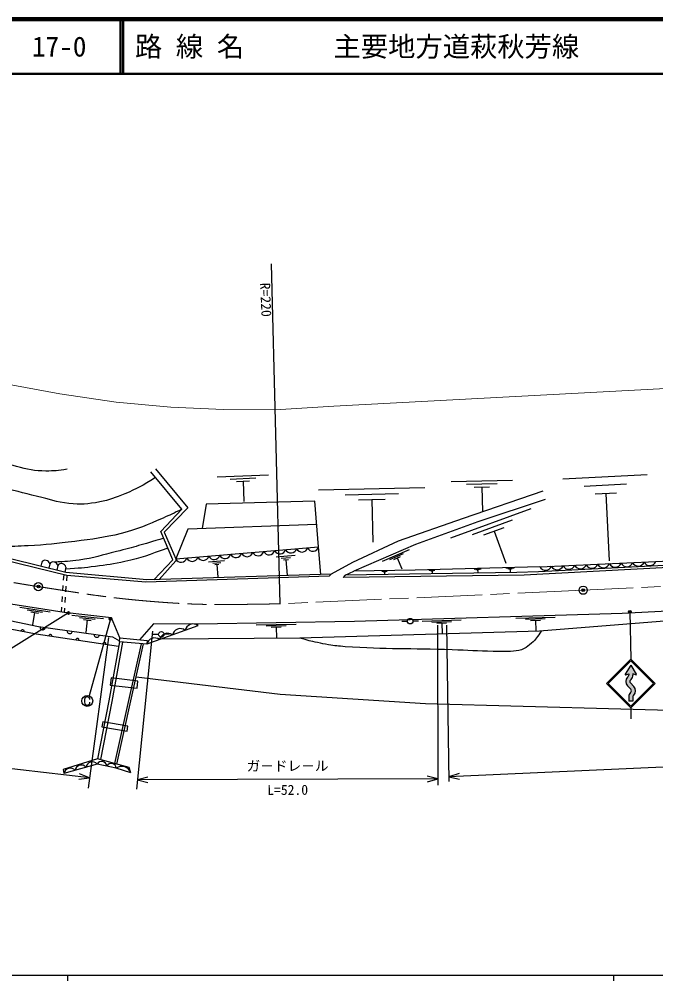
# Model space of a CAD drawing. Units: millimetres, scale not verified. Extents: x 40000 to 680000, y 20000 to 380000.
# Drawn here: x 159189 to 275754, y 204000 to 380000 of the extents above; entities that cross this region are included whole.
import ezdxf
from ezdxf.enums import TextEntityAlignment as Align

# ---------------------------------------------------------------- set-up
doc = ezdxf.new("R2010")
doc.units = ezdxf.units.MM
doc.header["$LTSCALE"] = 1000
doc.header["$PDMODE"] = 32
doc.header["$PDSIZE"] = 500
doc.linetypes.add('CHAIN', pattern=[18.5, 12, -1.5, 3.5, -1.5])
for name, color, linetype, lineweight in [('M-BGD', 7, 'Continuous', 25), ('M-BMK', 2, 'CHAIN', 13), ('M-BMK-SRVR', 3, 'Continuous', 25), ('M-STR-HTXT', 7, 'Continuous', 13), ('M-STR-STRC', 7, 'Continuous', 25), ('M-TTL', 2, 'Continuous', 140), ('M-TTL-BAND', 7, 'Continuous', 25), ('M-TTL-LINE', 7, 'Continuous', 50)]:
    doc.layers.add(name, color=color, linetype=linetype, lineweight=lineweight)
doc.layers.add('M-TTL-TXT', color=7, linetype='Continuous')
doc.styles.add('@ＭＳ ゴシック', font='')
doc.styles.add('ＭＳ ゴシック', font='')
doc.styles.get('@ＭＳ ゴシック').set_extended_font_data('@MS Gothic')
doc.styles.get('ＭＳ ゴシック').set_extended_font_data('MS Gothic')

msp = doc.modelspace()

# ---------------------------------------------------------------- hatches: boundary and pattern name
at = {"layer": 'M-STR-STRC'}
msp.add_hatch(color=256, dxfattribs=at).paths.add_polyline_path([(271176, 261769), (272191, 260126, -0.69923), (272104, 260015), (271551, 260197), (271551, 259951, -0.19891), (271221, 259157), (271100, 259035, 0.41421), (271100, 258505), (271100, 258505), (271721, 257885, -0.41421), (271721, 256295), (271660, 256235, 0.19891), (271551, 255970), (271551, 255188), (270801, 255188), (270801, 255970, -0.19891), (271130, 256765), (271130, 256765), (271191, 256825, 0.41421), (271191, 257355), (270570, 257975, -0.41421), (270570, 259565), (270691, 259686, 0.19891), (270801, 259951), (270801, 259951), (270801, 260197), (270248, 260015, -0.69923), (270161, 260126)])

# ---------------------------------------------------------------- linework, layer by layer
at = {"layer": 'M-BGD'}
for p, q in [((206973, 272994), (205400, 335231)), ((195420, 296211), (204841, 296605)), ((197795, 295838), (202506, 296035)), ((258711, 295890), (274168, 296697)), ((198992, 295416), (201348, 295515)), ((200170, 295466), (200328, 291697)), ((213965, 293831), (233489, 294294)), ((238263, 295382), (249508, 295649)), ((241088, 294887), (246710, 295020)), ((242507, 294358), (245318, 294424)), ((243912, 294391), (244019, 289893)), ((262656, 294546), (270384, 294949)), ((218869, 292970), (228631, 293202)), ((221333, 292052), (226214, 292168)), ((264668, 293101), (268533, 293303)), ((266601, 293202), (267246, 280836)), ((223773, 292110), (223959, 284301)), ((238243, 285067), (252944, 290450)), ((242187, 285678), (249538, 288370)), ((244294, 285616), (247969, 286962)), ((246132, 286289), (248285, 280408)), ((187867, 281214), (214010, 283422)), ((206229, 281614), (209735, 281910)), ((225705, 280817), (230681, 282967)), ((227057, 281106), (229544, 282181)), ((227786, 281126), (229030, 281663)), ((163306, 280607), (163155, 279859)), ((164776, 280309), (164613, 279503)), ((166246, 280012), (166071, 279147)), ((193863, 280663), (196786, 280910)), ((194618, 280433), (196080, 280556)), ((195008, 280171), (195739, 280233)), ((195374, 280202), (195571, 277863)), ((207135, 281337), (208888, 281485)), ((207603, 281023), (208479, 281098)), ((208041, 281061), (208278, 278256)), ((228408, 281394), (229268, 279404)), ((292138, 280781), (254260, 278873)), ((167330, 278342), (167259, 277345)), ((167717, 279714), (167530, 278791)), ((167897, 278204), (167826, 277207)), ((216328, 278404), (184986, 277437)), ((218855, 278264), (218481, 277818)), ((218855, 278264), (220440, 278949)), ((225569, 278961), (226576, 278982)), ((225822, 278916), (226325, 278926)), ((225949, 278868), (226200, 278873)), ((226074, 278871), (226083, 278468)), ((234227, 279127), (235324, 279156)), ((234503, 279080), (235051, 279094)), ((234641, 279028), (234915, 279036)), ((234778, 279032), (234790, 278593)), ((242475, 279355), (243793, 279389)), ((242807, 279298), (243465, 279315)), ((242973, 279236), (243302, 279245)), ((243138, 279240), (243151, 278713)), ((248305, 279557), (249824, 279559)), ((248685, 279482), (249444, 279483)), ((248875, 279406), (249254, 279407)), ((249065, 279406), (249065, 278799)), ((167187, 276347), (167116, 275350)), ((167754, 276210), (167683, 275212)), ((167044, 274353), (166973, 273355)), ((167612, 274215), (167540, 273217)), ((159299, 272388), (164865, 271508)), ((160647, 271890), (163430, 271450)), ((161299, 271501), (162690, 271281)), ((161994, 271391), (161642, 269165)), ((166902, 272358), (166840, 271500)), ((167469, 272220), (167411, 271410)), ((168841, 270945), (174593, 270293)), ((170246, 270495), (173122, 270168)), ((170933, 270126), (172371, 269962)), ((171652, 270044), (171391, 267743)), ((191912, 268995), (191894, 269280)), ((202590, 269166), (209928, 269293)), ((229279, 269824), (230279, 269824)), ((232279, 269824), (231279, 269824)), ((232969, 269849), (240128, 270063)), ((234766, 269664), (238345, 269771)), ((235668, 269452), (237458, 269505)), ((236563, 269479), (236620, 267570)), ((250100, 270362), (257305, 270578)), ((251908, 270176), (255511, 270284)), ((252816, 269962), (254617, 270016)), ((253717, 269989), (253774, 268068)), ((191912, 268995), (182568, 265587)), ((204428, 268953), (208097, 269017)), ((205350, 268724), (207184, 268756)), ((206267, 268740), (206301, 266784)), ((175547, 266835), (171828, 239251)), ((177539, 266056), (177605, 266759)), ((182568, 265587), (177539, 266056)), ((177605, 266759), (182633, 266290)), ((182633, 266290), (182568, 265587)), ((183719, 267416), (184719, 267416)), ((186719, 267416), (185719, 267416)), ((176021, 259424), (175865, 258125)), ((180925, 258832), (176021, 259424)), ((180768, 257534), (180925, 258832)), ((175865, 258125), (180768, 257534)), ((174496, 251392), (174340, 250471)), ((174340, 250471), (178931, 249694)), ((179087, 250615), (174496, 251392)), ((178931, 249694), (179087, 250615)), ((170109, 240877), (172087, 241173)), ((172087, 241173), (170226, 241905))]:
    msp.add_line(p, q, dxfattribs=at)
for points in [[(562431, 301334), (549939, 297822), (536949, 294770), (518777, 291310), (503520, 290275), (461172, 288220), (435257, 286958), (388212, 284846), (350338, 283124), (321420, 281755), (291893, 280394), (251627, 278251), (218481, 277818)], [(184986, 277437), (182586, 277385), (167735, 278741), (147390, 283706), (124697, 289235), (117515, 291166), (91900, 298887), (80678, 300045), (66662, 300315), (64601, 300521)], [(215948, 278075), (182348, 276939), (167897, 278204), (144417, 283913), (117906, 290360), (91938, 298412), (79614, 299592), (66858, 299775), (64656, 299987)], [(184159, 297725), (190072, 290543), (185719, 286131), (187867, 281214), (187885, 280883), (184802, 277433)], [(183843, 277412), (187336, 281060), (185139, 286225), (188986, 290323), (183303, 297133)], [(255074, 293600), (240493, 288618), (228599, 284470), (220200, 280558), (216328, 278404), (215948, 278075)], [(213324, 291794), (193416, 291260), (192688, 286777)], [(214404, 278345), (214010, 283422), (213324, 291794)], [(255477, 292064), (243163, 288017), (231784, 283850), (220440, 278949)], [(177605, 266759), (176091, 270425), (167411, 271410), (156847, 273079), (146909, 275087), (136893, 277592), (126948, 280030), (116899, 282652), (106896, 285560), (99853, 287621)], [(213673, 287532), (190083, 286683), (187867, 281214)], [(254538, 279779), (275754, 280729), (292579, 281598)], [(254260, 278873), (250295, 278716), (218855, 278264)], [(254538, 279779), (231701, 279180), (220440, 278949)], [(382953, 277020), (269589, 271246), (220613, 269779), (191894, 269280)], [(382985, 276111), (317097, 272154), (278075, 269865), (254437, 267987), (210544, 266712), (185507, 266543)], [(143969, 273030), (152459, 270956), (162710, 268843), (176287, 266965), (177554, 266208)], [(399632, 271731), (356479, 269712), (322434, 264156), (287263, 253197), (233602, 254713), (206947, 256425), (180607, 259585)], [(177386, 265210), (162309, 267450), (152411, 269328), (147168, 270697)], [(191894, 269280), (183798, 269355), (181193, 266424)], [(177539, 266056), (175575, 255233), (173533, 244638)], [(178099, 266004), (176125, 255130), (174074, 244488)], [(181504, 265686), (179190, 255294), (176631, 243775)], [(181894, 265650), (179570, 255209), (177006, 243670)], [(179645, 242053), (179314, 243027), (173533, 244638), (167228, 242662), (167385, 241914)], [(179645, 242053), (176949, 242905), (173471, 243635), (167385, 241914)]]:
    msp.add_lwpolyline(points, dxfattribs=at)
for centre in [(230779, 269824), (185219, 267416)]:
    msp.add_circle(centre, 500, dxfattribs=at)
for centre, radius, start, end in [((212972, 283713), 1077, 205.32995, 344.32629), ((192862, 282015), 1077, 205.32995, 344.32629), ((194873, 282184), 1077, 205.32995, 344.32629), ((196884, 282354), 1077, 205.32995, 344.32629), ((198895, 282524), 1077, 205.32995, 344.32629), ((200906, 282694), 1077, 205.32995, 344.32629), ((202917, 282864), 1077, 205.32995, 344.32629), ((204928, 283034), 1077, 205.32995, 344.32629), ((206939, 283204), 1077, 205.32995, 344.32629), ((208950, 283374), 1077, 205.32995, 344.32629), ((210961, 283543), 1077, 205.32995, 344.32629), ((163979, 280152), 812, 11.17341, 145.93368), ((165449, 279854), 812, 11.17341, 145.93368), ((166919, 279557), 812, 11.17341, 145.93368), ((188840, 281675), 1077, 205.32995, 344.32629), ((190851, 281845), 1077, 205.32995, 344.32629), ((255578, 280282), 1155, 205.77586, 339.34751), ((257700, 280377), 1155, 205.77586, 339.34751), ((259822, 280472), 1155, 205.77586, 339.34751), ((261943, 280567), 1155, 205.77586, 339.34751), ((264065, 280662), 1155, 205.77586, 339.34751), ((266187, 280756), 1155, 205.77586, 339.34751), ((268308, 280851), 1155, 205.77586, 339.34751), ((270430, 280946), 1155, 205.77586, 339.34751), ((272552, 281041), 1155, 205.77586, 339.34751), ((274673, 281136), 1155, 205.77586, 339.34751), ((191002, 267861), 1454, 51.27812, 168.80221), ((159806, 267870), 354, 358.05474, 160.45992), ((163496, 268734), 500, 172.12434, 352.12434), ((168449, 268049), 500, 172.12434, 352.12434), ((186330, 266157), 1454, 51.27812, 168.80221), ((188666, 267009), 1454, 51.27812, 168.80221), ((164894, 267011), 354, 0.34783, 162.75301), ((169840, 266276), 354, 0.34783, 162.75301), ((173402, 267364), 500, 172.12434, 352.12434), ((174785, 265542), 354, 0.34783, 162.75301), ((183994, 265305), 1454, 51.27812, 168.80221), ((168520, 241774), 1144, 38.6237, 172.96417), ((170549, 242348), 1144, 38.6237, 172.96417), ((172578, 242921), 1144, 38.6237, 172.96417), ((174297, 243244), 914, 1.67082, 154.60962), ((176036, 242878), 914, 1.67082, 154.60962), ((177972, 241452), 1777, 19.76251, 125.15098)]:
    msp.add_arc(centre, radius, start, end, dxfattribs=at)
for points, knots in [([(184165, 296100), (181627, 294586), (180830, 294056), (178514, 293131), (176768, 292434), (175782, 292001), (173936, 291644), (171758, 291224), (170470, 291144), (168263, 291371), (165973, 291606), (164755, 292142), (162512, 292662), (159742, 293303), (158222, 293806), (155430, 294344), (152038, 294998), (150095, 295111), (146665, 295518), (142288, 296038), (139783, 295917), (135436, 296653), (130838, 297431), (128314, 298160), (123816, 299391), (119964, 300446), (117837, 301147), (114034, 302365), (111779, 303087), (110485, 303411), (108283, 304282), (106443, 305010), (105364, 305347), (103657, 306347), (101853, 307404), (100907, 308173), (99501, 309721), (98508, 310814), (98031, 311536), (97432, 312886), (96825, 314253), (96836, 315164), (96771, 316659), (96725, 317718), (96737, 318134), (96858, 319372)], [0, 0, 0, 0, 1, 1, 1, 2, 2, 2, 3, 3, 3, 4, 4, 4, 5, 5, 5, 6, 6, 6, 7, 7, 7, 8, 8, 8, 9, 9, 9, 10, 10, 10, 11, 11, 11, 12, 12, 12, 13, 13, 13, 14, 14, 14, 15, 15, 15, 15]), ([(167994, 297652), (166237, 297357), (165616, 297300), (164082, 297300), (161948, 297300), (160746, 297581), (158682, 298121), (155245, 299022), (153452, 299961), (150079, 301080), (145903, 302467), (143610, 303422), (139339, 304484), (135280, 305494), (132917, 305658), (128775, 306245), (126717, 306537), (125539, 306525), (123493, 306891), (120080, 307501), (118169, 308047), (114983, 309414), (113256, 310156), (112038, 310392), (110816, 311820), (110068, 312696), (109763, 313190), (109291, 314344)], [0, 0, 0, 0, 1, 1, 1, 2, 2, 2, 3, 3, 3, 4, 4, 4, 5, 5, 5, 6, 6, 6, 7, 7, 7, 8, 8, 8, 9, 9, 9, 9]), ([(188986, 290323), (187365, 289499), (186887, 289292), (185518, 288684), (182601, 287388), (180947, 286634), (177849, 285867), (174579, 285058), (172687, 284855), (169346, 284432), (166025, 284012), (164159, 283788), (160816, 283624), (158944, 283532), (157879, 283408), (156017, 283624), (153898, 283869), (152768, 284347), (150695, 284850), (146659, 285829), (144365, 286270), (140392, 287484), (137330, 288420), (135698, 289194), (132724, 290379), (129799, 291545), (128211, 292318), (125290, 293492), (121832, 294882), (119847, 295536), (116386, 296918), (112730, 298377), (110642, 299113), (107083, 300796), (105059, 301753), (104375, 302079), (101953, 303352)], [0, 0, 0, 0, 1, 1, 1, 2, 2, 2, 3, 3, 3, 4, 4, 4, 5, 5, 5, 6, 6, 6, 7, 7, 7, 8, 8, 8, 9, 9, 9, 10, 10, 10, 11, 11, 11, 12, 12, 12, 12]), ([(185655, 285011), (181514, 283773), (180401, 283423), (176989, 282568), (174343, 281905), (172887, 281353), (170181, 281003), (168405, 280774), (167745, 280713), (165611, 280651)], [0, 0, 0, 0, 1, 1, 1, 2, 2, 2, 3, 3, 3, 3]), ([(186424, 283205), (182784, 281895), (181685, 281430), (178528, 280742), (176438, 280287), (175250, 280101), (173129, 279829), (170995, 279556), (170256, 279511), (167643, 279351)], [0, 0, 0, 0, 1, 1, 1, 2, 2, 2, 3, 3, 3, 3]), ([(254771, 268014), (254065, 266943), (253842, 266503), (252995, 265776), (252500, 265351), (252233, 265072), (251639, 264802), (250920, 264476), (250459, 264410), (249674, 264333), (248247, 264193), (247438, 264250), (246005, 264280), (243054, 264344), (241403, 264469), (238453, 264567), (230798, 264824), (226493, 264632), (218851, 265154), (217654, 265236), (216984, 265315), (215799, 265506), (215015, 265633), (214581, 265732), (213804, 265898), (212520, 266171), (212101, 266296), (210544, 266712)], [0, 0, 0, 0, 1, 1, 1, 2, 2, 2, 3, 3, 3, 4, 4, 4, 5, 5, 5, 6, 6, 6, 7, 7, 7, 8, 8, 8, 9, 9, 9, 9])]:
    msp.add_open_spline(points, degree=3, knots=knots, dxfattribs=at)
at = {"layer": 'M-BMK'}
msp.add_lwpolyline([(507037, 286802), (464219, 284918), (364039, 280210), (262466, 275485), (206973, 272994)], dxfattribs=at)
msp.add_open_spline([(206973, 272994), (195552, 272822), (192166, 272692), (182727, 273492), (174863, 274158), (170497, 274949), (162696, 276147), (159090, 276701), (157076, 277056), (153494, 277746), (149544, 278507), (148259, 278807), (143425, 279911)], degree=3, knots=[0, 0, 0, 0, 1, 1, 1, 2, 2, 2, 3, 3, 3, 4, 4, 4, 4], dxfattribs=at)
at = {"layer": 'M-BMK-SRVR'}
for centre in [(162696, 276147), (262466, 275485)]:
    msp.add_circle(centre, 750, dxfattribs=at)
for p in [(162696, 276147), (262466, 275485)]:
    msp.add_point(p, dxfattribs=at)
at = {"layer": 'M-STR-HTXT'}
msp.add_lwpolyline([(531115, 325892), (216811, 309171), (206075, 308527), (196622, 308584), (186938, 308995), (176961, 309934), (166632, 311460), (152370, 314042), (137111, 318855), (117039, 322904), (106827, 324195), (96792, 325017), (86814, 325252), (77072, 325134), (76620, 325103)], dxfattribs=at)
at = {"layer": 'M-STR-STRC'}
for p, q in [((168222, 271318), (150402, 260299)), ((271019, 271523), (271176, 262884)), ((175891, 270227), (171973, 256160)), ((183579, 267995), (180647, 239042)), ((235810, 269106), (235854, 239815)), ((237434, 269099), (237884, 240483)), ((271176, 262884), (266721, 258429)), ((271176, 262566), (267039, 258429)), ((275631, 258429), (271176, 262884)), ((275313, 258429), (271176, 262566)), ((271176, 261769), (270161, 260126)), ((271176, 261769), (272191, 260126)), ((270248, 260015), (270801, 260197)), ((270691, 259686), (270570, 259565)), ((270801, 260197), (270801, 259951)), ((270801, 260197), (270801, 259951)), ((271221, 259157), (271100, 259035)), ((272104, 260015), (271551, 260197)), ((271551, 260197), (271551, 259951)), ((271551, 260197), (271551, 259951)), ((266721, 258429), (271176, 253974)), ((267039, 258429), (271176, 254292)), ((270570, 257975), (271191, 257355)), ((271100, 258505), (271721, 257885)), ((271176, 253974), (275631, 258429)), ((271176, 254292), (275313, 258429)), ((171144, 255466), (171144, 254966)), ((270801, 255970), (270801, 255188)), ((270801, 255970), (270801, 255188)), ((271130, 256765), (271191, 256825)), ((271551, 255970), (271551, 255188)), ((271551, 255970), (271551, 255188)), ((271721, 256295), (271660, 256235)), ((271551, 255188), (270801, 255188)), ((271176, 253974), (271176, 251974)), ((172087, 241173), (87286, 250823)), ((395035, 248500), (237871, 241307)), ((182753, 241297), (180823, 240773)), ((235852, 240954), (233918, 241466)), ((239777, 241912), (237871, 241307)), ((237871, 241307), (239824, 240878)), ((235852, 240954), (180823, 240773)), ((180823, 240773), (182756, 240261)), ((233922, 240430), (235852, 240954))]:
    msp.add_line(p, q, dxfattribs=at)
for centre, radius in [((168222, 271318), 150), ((168222, 271318), 120), ((168222, 271318), 90), ((168222, 271318), 60), ((168222, 271318), 30), ((271019, 271523), 150), ((271019, 271523), 120), ((271019, 271523), 90), ((271019, 271523), 60), ((271019, 271523), 30), ((175891, 270227), 150), ((175891, 270227), 120), ((175891, 270227), 90), ((175891, 270227), 60), ((175891, 270227), 30), ((171644, 255216), 1000)]:
    msp.add_circle(centre, radius, dxfattribs=at)
for centre, radius, start, end in [((270225, 260087), 75, 148.28723, 288.13651), ((271365, 258770), 1124, 135, 225), ((270426, 259951), 375, 315, 0), ((271365, 258770), 375, 135, 225), ((270426, 259951), 1124, 315, 0), ((272127, 260087), 75, 251.86349, 31.71277), ((270926, 257090), 375, 315, 45), ((270926, 257090), 1124, 315, 45), ((171644, 255466), 500, 0, 180), ((271925, 255970), 1124, 135, 180), ((271925, 255970), 375, 135, 180), ((171644, 254966), 500, 180, 0)]:
    msp.add_arc(centre, radius, start, end, dxfattribs=at)
for p in [(168222, 271318), (271019, 271523), (175891, 270227)]:
    msp.add_point(p, dxfattribs=at)
at = {"layer": 'M-TTL'}
msp.add_line((680000, 380000), (40000, 380000), dxfattribs=at)
at = {"layer": 'M-TTL-BAND'}
for p, q in [((40000, 205000), (579000, 205000)), ((168000, 205000), (168000, 204000)), ((268000, 205000), (268000, 204000))]:
    msp.add_line(p, q, dxfattribs=at)
at = {"layer": 'M-TTL-LINE'}
for p, q in [((177750, 380000), (177750, 370000)), ((178250, 380000), (178250, 370000)), ((40000, 370000), (680000, 370000))]:
    msp.add_line(p, q, dxfattribs=at)

# ---------------------------------------------------------------- texts
at = {"layer": 'M-BGD', "style": 'ＭＳ ゴシック'}
msp.add_text('R=220', height=1833, rotation=272.5, dxfattribs=at).set_placement((204348, 328650), align=Align.MIDDLE_CENTER)
at = {"layer": 'M-STR-STRC', "style": 'ＭＳ ゴシック'}
msp.add_text('ガ－ドレ－ル', height=1833, rotation=0.189, dxfattribs=at).set_placement((208334, 241863), align=Align.BOTTOM_CENTER)
at = {"layer": 'M-STR-STRC', "style": '@ＭＳ ゴシック'}
msp.add_text('L=52.0', height=1833, rotation=0.189, dxfattribs=at).set_placement((208341, 239863), align=Align.TOP_CENTER)
at = {"layer": 'M-TTL-TXT', "style": 'ＭＳ ゴシック'}
for s, p in [('17-0', (161521, 375000)), ('路 線 名', (180380, 375000)), ('主要地方道萩秋芳線', (216734, 375000))]:
    msp.add_text(s, height=3666, dxfattribs=at).set_placement(p, align=Align.MIDDLE_LEFT)

doc.saveas('drawing.dxf')
